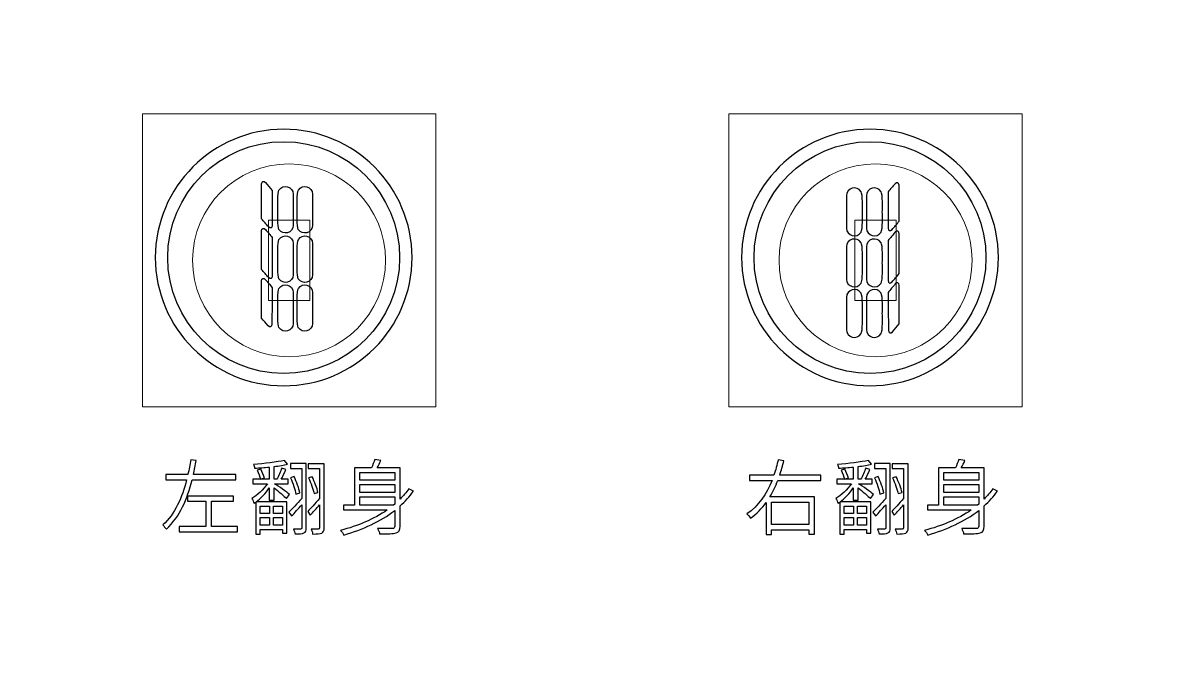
# Model space of a CAD drawing. Header units: millimetres. Extents: x 1003 to 1574, y -7 to 383.
# Drawn here: x 1129.55 to 1176.3, y 91.9 to 118.38 of the extents above; entities that cross this region are included whole.
import ezdxf

# ---------------------------------------------------------------- set-up
doc = ezdxf.new("R2010")
doc.units = ezdxf.units.MM
doc.layers.add('1', color=7, linetype='Continuous')
doc.layers.add('layer 1', color=7, linetype='Continuous')

# ---------------------------------------------------------------- blocks, each defined once
blk = doc.blocks.new('111')
at = {"layer": 'layer 1', "color": 1}
for points, knots in [([(581.58, 281.308), (574.092, 282.419), (568.226, 288.689), (567.735, 296.362), (567.735, 296.362), (567.735, 296.362), (567.735, 365.578), (567.735, 365.578), (567.735, 365.578), (568.277, 374.047), (575.367, 380.808), (583.958, 380.808), (583.958, 380.808), (583.958, 380.808), (760.978, 380.808), (760.978, 380.808), (760.978, 380.808), (769.919, 380.808), (777.235, 373.486), (777.235, 364.537), (777.235, 364.537), (777.235, 364.537), (777.235, 297.403), (777.235, 297.403), (777.235, 297.403), (777.235, 289.262), (771.181, 282.469), (763.356, 281.308), (763.356, 281.308), (763.356, 281.308), (581.58, 281.308), (581.58, 281.308)], [0, 0, 0, 0, 0.111111, 0.111111, 0.111111, 0.111111, 0.222222, 0.222222, 0.222222, 0.222222, 0.333333, 0.333333, 0.333333, 0.333333, 0.444444, 0.444444, 0.444444, 0.444444, 0.555556, 0.555556, 0.555556, 0.555556, 0.666667, 0.666667, 0.666667, 0.666667, 0.777778, 0.777778, 0.777778, 0.777778, 1, 1, 1, 1]), ([(700.605, 314.442), (697.708, 314.442), (695.352, 316.799), (695.352, 319.696), (695.352, 319.696), (695.352, 322.593), (697.708, 324.95), (700.605, 324.95), (700.605, 324.95), (703.503, 324.95), (705.86, 322.593), (705.86, 319.696), (705.86, 319.696), (705.86, 316.799), (703.503, 314.442), (700.605, 314.442)], [0, 0, 0, 0, 0.2, 0.2, 0.2, 0.2, 0.4, 0.4, 0.4, 0.4, 0.6, 0.6, 0.6, 0.6, 1, 1, 1, 1]), ([(724.602, 314.442), (721.705, 314.442), (719.348, 316.799), (719.348, 319.696), (719.348, 319.696), (719.348, 322.593), (721.705, 324.95), (724.602, 324.95), (724.602, 324.95), (727.499, 324.95), (729.856, 322.593), (729.856, 319.696), (729.856, 319.696), (729.856, 316.799), (727.499, 314.442), (724.602, 314.442)], [0, 0, 0, 0, 0.2, 0.2, 0.2, 0.2, 0.4, 0.4, 0.4, 0.4, 0.6, 0.6, 0.6, 0.6, 1, 1, 1, 1]), ([(700.605, 324.442), (697.989, 324.442), (695.86, 322.313), (695.86, 319.696), (695.86, 319.696), (695.86, 317.079), (697.989, 314.95), (700.605, 314.95), (700.605, 314.95), (703.223, 314.95), (705.352, 317.079), (705.352, 319.696), (705.352, 319.696), (705.352, 322.313), (703.223, 324.442), (700.605, 324.442)], [0, 0, 0, 0, 0.2, 0.2, 0.2, 0.2, 0.4, 0.4, 0.4, 0.4, 0.6, 0.6, 0.6, 0.6, 1, 1, 1, 1]), ([(724.602, 324.442), (721.985, 324.442), (719.856, 322.313), (719.856, 319.696), (719.856, 319.696), (719.856, 317.079), (721.985, 314.95), (724.602, 314.95), (724.602, 314.95), (727.219, 314.95), (729.348, 317.079), (729.348, 319.696), (729.348, 319.696), (729.348, 322.313), (727.219, 324.442), (724.602, 324.442)], [0, 0, 0, 0, 0.2, 0.2, 0.2, 0.2, 0.4, 0.4, 0.4, 0.4, 0.6, 0.6, 0.6, 0.6, 1, 1, 1, 1]), ([(699.704, 322.715), (699.704, 322.238), (699.703, 321.761), (699.702, 321.283), (699.702, 321.283), (699.796, 321.173), (699.889, 321.063), (699.983, 320.953), (699.983, 320.953), (700.051, 320.873), (700.141, 320.906), (700.141, 321.012), (700.141, 321.012), (700.141, 321.012), (700.141, 322.447), (700.141, 322.447), (700.141, 322.447), (700.048, 322.556), (699.955, 322.665), (699.862, 322.774), (699.862, 322.774), (699.794, 322.854), (699.704, 322.821), (699.704, 322.715)], [0, 0, 0, 0, 0.142857, 0.142857, 0.142857, 0.142857, 0.285714, 0.285714, 0.285714, 0.285714, 0.428571, 0.428571, 0.428571, 0.428571, 0.571429, 0.571429, 0.571429, 0.571429, 0.714286, 0.714286, 0.714286, 0.714286, 1, 1, 1, 1]), ([(700.414, 322.456), (700.35, 322.353), (700.366, 321.753), (700.366, 321.654), (700.366, 321.654), (700.366, 321.554), (700.35, 320.954), (700.414, 320.851), (700.414, 320.851), (700.581, 320.583), (700.994, 320.701), (700.995, 321.016), (700.995, 321.016), (700.994, 321.322), (700.994, 321.747), (700.995, 322.29), (700.995, 322.29), (700.995, 322.605), (700.582, 322.724), (700.414, 322.456)], [0, 0, 0, 0, 0.166667, 0.166667, 0.166667, 0.166667, 0.333333, 0.333333, 0.333333, 0.333333, 0.5, 0.5, 0.5, 0.5, 0.666667, 0.666667, 0.666667, 0.666667, 1, 1, 1, 1]), ([(701.206, 322.456), (701.142, 322.353), (701.158, 321.753), (701.158, 321.654), (701.158, 321.654), (701.158, 321.554), (701.141, 320.954), (701.205, 320.851), (701.205, 320.851), (701.372, 320.583), (701.786, 320.701), (701.786, 321.016), (701.786, 321.016), (701.785, 321.322), (701.785, 321.747), (701.786, 322.29), (701.786, 322.29), (701.786, 322.605), (701.373, 322.724), (701.206, 322.456)], [0, 0, 0, 0, 0.166667, 0.166667, 0.166667, 0.166667, 0.333333, 0.333333, 0.333333, 0.333333, 0.5, 0.5, 0.5, 0.5, 0.666667, 0.666667, 0.666667, 0.666667, 1, 1, 1, 1]), ([(724.239, 320.735), (724.067, 320.458), (723.639, 320.58), (723.639, 320.906), (723.639, 320.906), (723.64, 321.222), (723.64, 321.66), (723.639, 322.221), (723.639, 322.221), (723.639, 322.548), (724.066, 322.67), (724.239, 322.393), (724.239, 322.393), (724.305, 322.287), (724.288, 321.667), (724.288, 321.564), (724.288, 321.564), (724.288, 321.462), (724.305, 320.842), (724.239, 320.735)], [0, 0, 0, 0, 0.166667, 0.166667, 0.166667, 0.166667, 0.333333, 0.333333, 0.333333, 0.333333, 0.5, 0.5, 0.5, 0.5, 0.666667, 0.666667, 0.666667, 0.666667, 1, 1, 1, 1]), ([(725.057, 320.735), (724.885, 320.458), (724.457, 320.58), (724.457, 320.906), (724.457, 320.906), (724.457, 321.222), (724.457, 321.66), (724.457, 322.221), (724.457, 322.221), (724.456, 322.548), (724.884, 322.67), (725.057, 322.393), (725.057, 322.393), (725.123, 322.287), (725.106, 321.667), (725.106, 321.564), (725.106, 321.564), (725.106, 321.462), (725.123, 320.842), (725.057, 320.735)], [0, 0, 0, 0, 0.166667, 0.166667, 0.166667, 0.166667, 0.333333, 0.333333, 0.333333, 0.333333, 0.5, 0.5, 0.5, 0.5, 0.666667, 0.666667, 0.666667, 0.666667, 1, 1, 1, 1]), ([(725.339, 322.384), (725.435, 322.496), (725.531, 322.609), (725.627, 322.722), (725.627, 322.722), (725.697, 322.804), (725.79, 322.77), (725.79, 322.661), (725.79, 322.661), (725.791, 322.168), (725.792, 321.675), (725.793, 321.181), (725.793, 321.181), (725.696, 321.068), (725.599, 320.954), (725.502, 320.841), (725.502, 320.841), (725.431, 320.758), (725.339, 320.791), (725.339, 320.9), (725.339, 320.9), (725.339, 320.9), (725.339, 322.384), (725.339, 322.384)], [0, 0, 0, 0, 0.142857, 0.142857, 0.142857, 0.142857, 0.285714, 0.285714, 0.285714, 0.285714, 0.428571, 0.428571, 0.428571, 0.428571, 0.571429, 0.571429, 0.571429, 0.571429, 0.714286, 0.714286, 0.714286, 0.714286, 1, 1, 1, 1]), ([(699.702, 320.792), (699.702, 320.792), (699.702, 319.207), (699.702, 319.207), (699.702, 319.207), (699.796, 319.097), (699.89, 318.987), (699.983, 318.877), (699.983, 318.877), (700.051, 318.796), (700.141, 318.829), (700.141, 318.935), (700.141, 318.935), (700.141, 318.935), (700.141, 320.52), (700.141, 320.52), (700.141, 320.52), (700.047, 320.63), (699.953, 320.74), (699.86, 320.85), (699.86, 320.85), (699.791, 320.93), (699.702, 320.897), (699.702, 320.792)], [0, 0, 0, 0, 0.142857, 0.142857, 0.142857, 0.142857, 0.285714, 0.285714, 0.285714, 0.285714, 0.428571, 0.428571, 0.428571, 0.428571, 0.571429, 0.571429, 0.571429, 0.571429, 0.714286, 0.714286, 0.714286, 0.714286, 1, 1, 1, 1]), ([(725.339, 320.393), (725.435, 320.506), (725.532, 320.62), (725.629, 320.734), (725.629, 320.734), (725.7, 320.817), (725.793, 320.783), (725.793, 320.674), (725.793, 320.674), (725.793, 320.674), (725.793, 319.036), (725.793, 319.036), (725.793, 319.036), (725.696, 318.922), (725.599, 318.808), (725.502, 318.695), (725.502, 318.695), (725.431, 318.612), (725.339, 318.646), (725.339, 318.755), (725.339, 318.755), (725.339, 318.755), (725.339, 320.393), (725.339, 320.393)], [0, 0, 0, 0, 0.142857, 0.142857, 0.142857, 0.142857, 0.285714, 0.285714, 0.285714, 0.285714, 0.428571, 0.428571, 0.428571, 0.428571, 0.571429, 0.571429, 0.571429, 0.571429, 0.714286, 0.714286, 0.714286, 0.714286, 1, 1, 1, 1]), ([(700.414, 320.432), (700.35, 320.329), (700.366, 319.729), (700.366, 319.63), (700.366, 319.63), (700.366, 319.531), (700.35, 318.931), (700.414, 318.828), (700.414, 318.828), (700.581, 318.559), (700.994, 318.677), (700.995, 318.993), (700.995, 318.993), (700.994, 319.299), (700.994, 319.723), (700.995, 320.266), (700.995, 320.266), (700.995, 320.582), (700.582, 320.7), (700.414, 320.432)], [0, 0, 0, 0, 0.166667, 0.166667, 0.166667, 0.166667, 0.333333, 0.333333, 0.333333, 0.333333, 0.5, 0.5, 0.5, 0.5, 0.666667, 0.666667, 0.666667, 0.666667, 1, 1, 1, 1]), ([(701.206, 320.432), (701.142, 320.329), (701.158, 319.729), (701.158, 319.63), (701.158, 319.63), (701.158, 319.531), (701.141, 318.931), (701.205, 318.828), (701.205, 318.828), (701.372, 318.559), (701.786, 318.677), (701.786, 318.993), (701.786, 318.993), (701.785, 319.299), (701.785, 319.723), (701.786, 320.266), (701.786, 320.266), (701.786, 320.582), (701.373, 320.7), (701.206, 320.432)], [0, 0, 0, 0, 0.166667, 0.166667, 0.166667, 0.166667, 0.333333, 0.333333, 0.333333, 0.333333, 0.5, 0.5, 0.5, 0.5, 0.666667, 0.666667, 0.666667, 0.666667, 1, 1, 1, 1]), ([(724.239, 318.644), (724.067, 318.367), (723.639, 318.489), (723.639, 318.815), (723.639, 318.815), (723.64, 319.131), (723.64, 319.569), (723.639, 320.13), (723.639, 320.13), (723.639, 320.457), (724.066, 320.579), (724.239, 320.302), (724.239, 320.302), (724.305, 320.196), (724.288, 319.576), (724.288, 319.473), (724.288, 319.473), (724.288, 319.37), (724.305, 318.751), (724.239, 318.644)], [0, 0, 0, 0, 0.166667, 0.166667, 0.166667, 0.166667, 0.333333, 0.333333, 0.333333, 0.333333, 0.5, 0.5, 0.5, 0.5, 0.666667, 0.666667, 0.666667, 0.666667, 1, 1, 1, 1]), ([(725.057, 318.644), (724.885, 318.367), (724.457, 318.489), (724.457, 318.815), (724.457, 318.815), (724.457, 319.131), (724.457, 319.569), (724.457, 320.13), (724.457, 320.13), (724.456, 320.457), (724.884, 320.579), (725.057, 320.302), (725.057, 320.302), (725.123, 320.196), (725.106, 319.576), (725.106, 319.473), (725.106, 319.473), (725.106, 319.37), (725.123, 318.751), (725.057, 318.644)], [0, 0, 0, 0, 0.166667, 0.166667, 0.166667, 0.166667, 0.333333, 0.333333, 0.333333, 0.333333, 0.5, 0.5, 0.5, 0.5, 0.666667, 0.666667, 0.666667, 0.666667, 1, 1, 1, 1]), ([(699.695, 318.747), (699.697, 318.236), (699.699, 317.724), (699.702, 317.213), (699.702, 317.213), (699.79, 317.11), (699.878, 317.007), (699.965, 316.903), (699.965, 316.903), (700.034, 316.823), (700.123, 316.857), (700.123, 316.962), (700.123, 316.962), (700.129, 317.461), (700.135, 317.961), (700.141, 318.461), (700.141, 318.461), (700.045, 318.573), (699.949, 318.686), (699.852, 318.799), (699.852, 318.799), (699.786, 318.877), (699.702, 318.85), (699.695, 318.747)], [0, 0, 0, 0, 0.142857, 0.142857, 0.142857, 0.142857, 0.285714, 0.285714, 0.285714, 0.285714, 0.428571, 0.428571, 0.428571, 0.428571, 0.571429, 0.571429, 0.571429, 0.571429, 0.714286, 0.714286, 0.714286, 0.714286, 1, 1, 1, 1]), ([(700.414, 318.434), (700.35, 318.331), (700.366, 317.731), (700.366, 317.632), (700.366, 317.632), (700.366, 317.532), (700.35, 316.932), (700.414, 316.829), (700.414, 316.829), (700.581, 316.56), (700.994, 316.678), (700.995, 316.994), (700.995, 316.994), (700.994, 317.3), (700.994, 317.724), (700.995, 318.267), (700.995, 318.267), (700.995, 318.583), (700.582, 318.702), (700.414, 318.434)], [0, 0, 0, 0, 0.166667, 0.166667, 0.166667, 0.166667, 0.333333, 0.333333, 0.333333, 0.333333, 0.5, 0.5, 0.5, 0.5, 0.666667, 0.666667, 0.666667, 0.666667, 1, 1, 1, 1]), ([(701.206, 318.434), (701.142, 318.331), (701.158, 317.731), (701.158, 317.632), (701.158, 317.632), (701.158, 317.532), (701.141, 316.932), (701.205, 316.829), (701.205, 316.829), (701.372, 316.56), (701.786, 316.678), (701.786, 316.994), (701.786, 316.994), (701.785, 317.3), (701.785, 317.724), (701.786, 318.267), (701.786, 318.267), (701.786, 318.583), (701.373, 318.702), (701.206, 318.434)], [0, 0, 0, 0, 0.166667, 0.166667, 0.166667, 0.166667, 0.333333, 0.333333, 0.333333, 0.333333, 0.5, 0.5, 0.5, 0.5, 0.666667, 0.666667, 0.666667, 0.666667, 1, 1, 1, 1]), ([(724.239, 316.579), (724.067, 316.302), (723.639, 316.424), (723.639, 316.75), (723.639, 316.75), (723.64, 317.065), (723.64, 317.504), (723.639, 318.065), (723.639, 318.065), (723.639, 318.391), (724.066, 318.514), (724.239, 318.237), (724.239, 318.237), (724.305, 318.131), (724.288, 317.511), (724.288, 317.408), (724.288, 317.408), (724.288, 317.306), (724.305, 316.685), (724.239, 316.579)], [0, 0, 0, 0, 0.166667, 0.166667, 0.166667, 0.166667, 0.333333, 0.333333, 0.333333, 0.333333, 0.5, 0.5, 0.5, 0.5, 0.666667, 0.666667, 0.666667, 0.666667, 1, 1, 1, 1]), ([(725.057, 316.579), (724.885, 316.302), (724.457, 316.424), (724.457, 316.75), (724.457, 316.75), (724.457, 317.065), (724.457, 317.504), (724.457, 318.065), (724.457, 318.065), (724.456, 318.391), (724.884, 318.514), (725.057, 318.237), (725.057, 318.237), (725.123, 318.131), (725.106, 317.511), (725.106, 317.408), (725.106, 317.408), (725.106, 317.306), (725.123, 316.685), (725.057, 316.579)], [0, 0, 0, 0, 0.166667, 0.166667, 0.166667, 0.166667, 0.333333, 0.333333, 0.333333, 0.333333, 0.5, 0.5, 0.5, 0.5, 0.666667, 0.666667, 0.666667, 0.666667, 1, 1, 1, 1]), ([(725.793, 316.976), (725.702, 316.869), (725.611, 316.763), (725.52, 316.656), (725.52, 316.656), (725.449, 316.573), (725.357, 316.607), (725.357, 316.716), (725.357, 316.716), (725.351, 317.233), (725.344, 317.749), (725.339, 318.265), (725.339, 318.265), (725.438, 318.382), (725.537, 318.498), (725.637, 318.614), (725.637, 318.614), (725.706, 318.695), (725.792, 318.667), (725.8, 318.562), (725.8, 318.562), (725.797, 318.033), (725.795, 317.505), (725.793, 316.976)], [0, 0, 0, 0, 0.142857, 0.142857, 0.142857, 0.142857, 0.285714, 0.285714, 0.285714, 0.285714, 0.428571, 0.428571, 0.428571, 0.428571, 0.571429, 0.571429, 0.571429, 0.571429, 0.714286, 0.714286, 0.714286, 0.714286, 1, 1, 1, 1]), ([(696.858, 310.587), (696.664, 309.819), (696.355, 309.075), (695.805, 308.568), (695.805, 308.568), (695.771, 308.615), (695.701, 308.699), (695.658, 308.742), (695.658, 308.742), (696.161, 309.195), (696.452, 309.88), (696.633, 310.587), (696.633, 310.587), (696.633, 310.587), (695.785, 310.587), (695.785, 310.587), (695.785, 310.587), (695.785, 310.587), (695.785, 310.805), (695.785, 310.805), (695.785, 310.805), (695.785, 310.805), (696.687, 310.805), (696.687, 310.805), (696.687, 310.805), (696.731, 311.01), (696.767, 311.214), (696.801, 311.412), (696.801, 311.412), (696.801, 311.412), (697.026, 311.382), (697.026, 311.382), (697.026, 311.382), (696.996, 311.194), (696.959, 310.999), (696.912, 310.805), (696.912, 310.805), (696.912, 310.805), (698.649, 310.805), (698.649, 310.805), (698.649, 310.805), (698.649, 310.805), (698.649, 310.587), (698.649, 310.587), (698.649, 310.587), (698.649, 310.587), (696.858, 310.587), (696.858, 310.587)], [0, 0, 0, 0, 0.076923, 0.076923, 0.076923, 0.076923, 0.153846, 0.153846, 0.153846, 0.153846, 0.230769, 0.230769, 0.230769, 0.230769, 0.307692, 0.307692, 0.307692, 0.307692, 0.384615, 0.384615, 0.384615, 0.384615, 0.461538, 0.461538, 0.461538, 0.461538, 0.538462, 0.538462, 0.538462, 0.538462, 0.615385, 0.615385, 0.615385, 0.615385, 0.692308, 0.692308, 0.692308, 0.692308, 0.769231, 0.769231, 0.769231, 0.769231, 0.846154, 0.846154, 0.846154, 0.846154, 1, 1, 1, 1]), ([(700.018, 310.259), (699.867, 310.044), (699.666, 309.826), (699.475, 309.685), (699.475, 309.685), (699.475, 309.685), (700.739, 309.685), (700.739, 309.685), (700.739, 309.685), (700.739, 309.685), (700.739, 308.401), (700.739, 308.401), (700.739, 308.401), (700.739, 308.401), (700.555, 308.401), (700.555, 308.401), (700.555, 308.401), (700.555, 308.401), (700.555, 308.562), (700.555, 308.562), (700.555, 308.562), (700.555, 308.562), (699.639, 308.562), (699.639, 308.562), (699.639, 308.562), (699.639, 308.562), (699.639, 308.36), (699.639, 308.36), (699.639, 308.36), (699.639, 308.36), (699.461, 308.36), (699.461, 308.36), (699.461, 308.36), (699.461, 308.36), (699.461, 309.675), (699.461, 309.675), (699.461, 309.675), (699.438, 309.658), (699.418, 309.642), (699.394, 309.628), (699.394, 309.628), (699.378, 309.685), (699.334, 309.772), (699.3, 309.823), (699.3, 309.823), (699.518, 309.953), (699.783, 310.198), (699.944, 310.433), (699.944, 310.433), (699.944, 310.433), (699.344, 310.433), (699.344, 310.433), (699.344, 310.433), (699.344, 310.433), (699.344, 310.611), (699.344, 310.611), (699.344, 310.611), (699.344, 310.611), (700.018, 310.611), (700.018, 310.611), (700.018, 310.611), (700.018, 310.611), (700.018, 311.114), (700.018, 311.114), (700.018, 311.114), (699.814, 311.09), (699.605, 311.077), (699.418, 311.067), (699.418, 311.067), (699.408, 311.114), (699.384, 311.181), (699.364, 311.224), (699.364, 311.224), (699.804, 311.254), (700.343, 311.312), (700.645, 311.388), (700.645, 311.388), (700.645, 311.388), (700.766, 311.231), (700.766, 311.231), (700.766, 311.231), (700.615, 311.194), (700.421, 311.161), (700.213, 311.137), (700.213, 311.137), (700.213, 311.137), (700.213, 310.611), (700.213, 310.611), (700.213, 310.611), (700.213, 310.611), (700.33, 310.611), (700.33, 310.611), (700.33, 310.611), (700.4, 310.741), (700.481, 310.943), (700.524, 311.073), (700.524, 311.073), (700.524, 311.073), (700.699, 311.013), (700.699, 311.013), (700.699, 311.013), (700.638, 310.879), (700.572, 310.728), (700.508, 310.611), (700.508, 310.611), (700.508, 310.611), (700.786, 310.611), (700.786, 310.611), (700.786, 310.611), (700.786, 310.611), (700.786, 310.433), (700.786, 310.433), (700.786, 310.433), (700.786, 310.433), (700.233, 310.433), (700.233, 310.433), (700.233, 310.433), (700.39, 310.332), (700.752, 310.071), (700.839, 309.994), (700.839, 309.994), (700.839, 309.994), (700.725, 309.819), (700.725, 309.819), (700.725, 309.819), (700.635, 309.916), (700.384, 310.128), (700.213, 310.265), (700.213, 310.265), (700.213, 310.265), (700.213, 309.752), (700.213, 309.752), (700.213, 309.752), (700.213, 309.752), (700.018, 309.752), (700.018, 309.752), (700.018, 309.752), (700.018, 309.752), (700.018, 310.259), (700.018, 310.259)], [0, 0, 0, 0, 0.027778, 0.027778, 0.027778, 0.027778, 0.055556, 0.055556, 0.055556, 0.055556, 0.083333, 0.083333, 0.083333, 0.083333, 0.111111, 0.111111, 0.111111, 0.111111, 0.138889, 0.138889, 0.138889, 0.138889, 0.166667, 0.166667, 0.166667, 0.166667, 0.194444, 0.194444, 0.194444, 0.194444, 0.222222, 0.222222, 0.222222, 0.222222, 0.25, 0.25, 0.25, 0.25, 0.277778, 0.277778, 0.277778, 0.277778, 0.305556, 0.305556, 0.305556, 0.305556, 0.333333, 0.333333, 0.333333, 0.333333, 0.361111, 0.361111, 0.361111, 0.361111, 0.388889, 0.388889, 0.388889, 0.388889, 0.416667, 0.416667, 0.416667, 0.416667, 0.444444, 0.444444, 0.444444, 0.444444, 0.472222, 0.472222, 0.472222, 0.472222, 0.5, 0.5, 0.5, 0.5, 0.527778, 0.527778, 0.527778, 0.527778, 0.555556, 0.555556, 0.555556, 0.555556, 0.583333, 0.583333, 0.583333, 0.583333, 0.611111, 0.611111, 0.611111, 0.611111, 0.638889, 0.638889, 0.638889, 0.638889, 0.666667, 0.666667, 0.666667, 0.666667, 0.694444, 0.694444, 0.694444, 0.694444, 0.722222, 0.722222, 0.722222, 0.722222, 0.75, 0.75, 0.75, 0.75, 0.777778, 0.777778, 0.777778, 0.777778, 0.805556, 0.805556, 0.805556, 0.805556, 0.833333, 0.833333, 0.833333, 0.833333, 0.861111, 0.861111, 0.861111, 0.861111, 0.888889, 0.888889, 0.888889, 0.888889, 0.916667, 0.916667, 0.916667, 0.916667, 0.944444, 0.944444, 0.944444, 0.944444, 1, 1, 1, 1]), ([(705.915, 310.128), (705.757, 309.903), (705.573, 309.702), (705.368, 309.521), (705.368, 309.521), (705.368, 309.521), (705.368, 308.689), (705.368, 308.689), (705.368, 308.689), (705.368, 308.528), (705.328, 308.454), (705.21, 308.417), (705.21, 308.417), (705.09, 308.381), (704.879, 308.377), (704.533, 308.377), (704.533, 308.377), (704.523, 308.437), (704.486, 308.535), (704.452, 308.602), (704.452, 308.602), (704.731, 308.592), (704.982, 308.592), (705.056, 308.595), (705.056, 308.595), (705.127, 308.602), (705.15, 308.622), (705.15, 308.692), (705.15, 308.692), (705.15, 308.692), (705.15, 309.336), (705.15, 309.336), (705.15, 309.336), (704.566, 308.881), (703.842, 308.555), (703.071, 308.33), (703.071, 308.33), (703.044, 308.381), (702.977, 308.474), (702.933, 308.518), (702.933, 308.518), (703.641, 308.699), (704.299, 308.978), (704.842, 309.356), (704.842, 309.356), (704.842, 309.356), (703.058, 309.356), (703.058, 309.356), (703.058, 309.356), (703.058, 309.356), (703.058, 309.554), (703.058, 309.554), (703.058, 309.554), (703.058, 309.554), (703.504, 309.554), (703.504, 309.554), (703.504, 309.554), (703.504, 309.554), (703.504, 311.083), (703.504, 311.083), (703.504, 311.083), (703.504, 311.083), (704.195, 311.083), (704.195, 311.083), (704.195, 311.083), (704.248, 311.194), (704.301, 311.325), (704.332, 311.422), (704.332, 311.422), (704.332, 311.422), (704.587, 311.378), (704.587, 311.378), (704.587, 311.378), (704.536, 311.281), (704.479, 311.174), (704.426, 311.083), (704.426, 311.083), (704.426, 311.083), (705.368, 311.083), (705.368, 311.083), (705.368, 311.083), (705.368, 311.083), (705.368, 309.802), (705.368, 309.802), (705.368, 309.802), (705.499, 309.933), (705.616, 310.074), (705.724, 310.225), (705.724, 310.225), (705.724, 310.225), (705.915, 310.128), (705.915, 310.128)], [0, 0, 0, 0, 0.041667, 0.041667, 0.041667, 0.041667, 0.083333, 0.083333, 0.083333, 0.083333, 0.125, 0.125, 0.125, 0.125, 0.166667, 0.166667, 0.166667, 0.166667, 0.208333, 0.208333, 0.208333, 0.208333, 0.25, 0.25, 0.25, 0.25, 0.291667, 0.291667, 0.291667, 0.291667, 0.333333, 0.333333, 0.333333, 0.333333, 0.375, 0.375, 0.375, 0.375, 0.416667, 0.416667, 0.416667, 0.416667, 0.458333, 0.458333, 0.458333, 0.458333, 0.5, 0.5, 0.5, 0.5, 0.541667, 0.541667, 0.541667, 0.541667, 0.583333, 0.583333, 0.583333, 0.583333, 0.625, 0.625, 0.625, 0.625, 0.666667, 0.666667, 0.666667, 0.666667, 0.708333, 0.708333, 0.708333, 0.708333, 0.75, 0.75, 0.75, 0.75, 0.791667, 0.791667, 0.791667, 0.791667, 0.833333, 0.833333, 0.833333, 0.833333, 0.875, 0.875, 0.875, 0.875, 0.916667, 0.916667, 0.916667, 0.916667, 1, 1, 1, 1]), ([(720.829, 310.564), (720.739, 310.329), (720.635, 310.108), (720.507, 309.897), (720.507, 309.897), (720.507, 309.897), (722.335, 309.897), (722.335, 309.897), (722.335, 309.897), (722.335, 309.897), (722.335, 308.37), (722.335, 308.37), (722.335, 308.37), (722.335, 308.37), (722.104, 308.37), (722.104, 308.37), (722.104, 308.37), (722.104, 308.37), (722.104, 308.545), (722.104, 308.545), (722.104, 308.545), (722.104, 308.545), (720.574, 308.545), (720.574, 308.545), (720.574, 308.545), (720.574, 308.545), (720.574, 308.354), (720.574, 308.354), (720.574, 308.354), (720.574, 308.354), (720.353, 308.354), (720.353, 308.354), (720.353, 308.354), (720.353, 308.354), (720.353, 309.662), (720.353, 309.662), (720.353, 309.662), (720.175, 309.417), (719.964, 309.199), (719.712, 309.017), (719.712, 309.017), (719.679, 309.071), (719.612, 309.149), (719.565, 309.195), (719.565, 309.195), (720.048, 309.528), (720.373, 310.02), (720.591, 310.564), (720.591, 310.564), (720.591, 310.564), (719.672, 310.564), (719.672, 310.564), (719.672, 310.564), (719.672, 310.564), (719.672, 310.782), (719.672, 310.782), (719.672, 310.782), (719.672, 310.782), (720.668, 310.782), (720.668, 310.782), (720.668, 310.782), (720.742, 310.993), (720.799, 311.201), (720.842, 311.416), (720.842, 311.416), (720.842, 311.416), (721.074, 311.368), (721.074, 311.368), (721.074, 311.368), (721.027, 311.174), (720.973, 310.976), (720.906, 310.782), (720.906, 310.782), (720.906, 310.782), (722.583, 310.782), (722.583, 310.782), (722.583, 310.782), (722.583, 310.782), (722.583, 310.564), (722.583, 310.564), (722.583, 310.564), (722.583, 310.564), (720.829, 310.564), (720.829, 310.564)], [0, 0, 0, 0, 0.045455, 0.045455, 0.045455, 0.045455, 0.090909, 0.090909, 0.090909, 0.090909, 0.136364, 0.136364, 0.136364, 0.136364, 0.181818, 0.181818, 0.181818, 0.181818, 0.227273, 0.227273, 0.227273, 0.227273, 0.272727, 0.272727, 0.272727, 0.272727, 0.318182, 0.318182, 0.318182, 0.318182, 0.363636, 0.363636, 0.363636, 0.363636, 0.409091, 0.409091, 0.409091, 0.409091, 0.454545, 0.454545, 0.454545, 0.454545, 0.5, 0.5, 0.5, 0.5, 0.545455, 0.545455, 0.545455, 0.545455, 0.590909, 0.590909, 0.590909, 0.590909, 0.636364, 0.636364, 0.636364, 0.636364, 0.681818, 0.681818, 0.681818, 0.681818, 0.727273, 0.727273, 0.727273, 0.727273, 0.772727, 0.772727, 0.772727, 0.772727, 0.818182, 0.818182, 0.818182, 0.818182, 0.863636, 0.863636, 0.863636, 0.863636, 0.909091, 0.909091, 0.909091, 0.909091, 1, 1, 1, 1]), ([(723.919, 310.259), (723.768, 310.044), (723.566, 309.826), (723.376, 309.685), (723.376, 309.685), (723.376, 309.685), (724.64, 309.685), (724.64, 309.685), (724.64, 309.685), (724.64, 309.685), (724.64, 308.401), (724.64, 308.401), (724.64, 308.401), (724.64, 308.401), (724.455, 308.401), (724.455, 308.401), (724.455, 308.401), (724.455, 308.401), (724.455, 308.562), (724.455, 308.562), (724.455, 308.562), (724.455, 308.562), (723.54, 308.562), (723.54, 308.562), (723.54, 308.562), (723.54, 308.562), (723.54, 308.36), (723.54, 308.36), (723.54, 308.36), (723.54, 308.36), (723.362, 308.36), (723.362, 308.36), (723.362, 308.36), (723.362, 308.36), (723.362, 309.675), (723.362, 309.675), (723.362, 309.675), (723.339, 309.658), (723.318, 309.642), (723.295, 309.628), (723.295, 309.628), (723.278, 309.685), (723.235, 309.772), (723.201, 309.823), (723.201, 309.823), (723.419, 309.953), (723.684, 310.198), (723.845, 310.433), (723.845, 310.433), (723.845, 310.433), (723.245, 310.433), (723.245, 310.433), (723.245, 310.433), (723.245, 310.433), (723.245, 310.611), (723.245, 310.611), (723.245, 310.611), (723.245, 310.611), (723.919, 310.611), (723.919, 310.611), (723.919, 310.611), (723.919, 310.611), (723.919, 311.114), (723.919, 311.114), (723.919, 311.114), (723.714, 311.09), (723.506, 311.077), (723.318, 311.067), (723.318, 311.067), (723.309, 311.114), (723.285, 311.181), (723.265, 311.224), (723.265, 311.224), (723.704, 311.254), (724.244, 311.312), (724.546, 311.388), (724.546, 311.388), (724.546, 311.388), (724.666, 311.231), (724.666, 311.231), (724.666, 311.231), (724.516, 311.194), (724.321, 311.161), (724.113, 311.137), (724.113, 311.137), (724.113, 311.137), (724.113, 310.611), (724.113, 310.611), (724.113, 310.611), (724.113, 310.611), (724.231, 310.611), (724.231, 310.611), (724.231, 310.611), (724.301, 310.741), (724.382, 310.943), (724.425, 311.073), (724.425, 311.073), (724.425, 311.073), (724.6, 311.013), (724.6, 311.013), (724.6, 311.013), (724.539, 310.879), (724.472, 310.728), (724.409, 310.611), (724.409, 310.611), (724.409, 310.611), (724.687, 310.611), (724.687, 310.611), (724.687, 310.611), (724.687, 310.611), (724.687, 310.433), (724.687, 310.433), (724.687, 310.433), (724.687, 310.433), (724.134, 310.433), (724.134, 310.433), (724.134, 310.433), (724.291, 310.332), (724.653, 310.071), (724.74, 309.994), (724.74, 309.994), (724.74, 309.994), (724.626, 309.819), (724.626, 309.819), (724.626, 309.819), (724.536, 309.916), (724.284, 310.128), (724.113, 310.265), (724.113, 310.265), (724.113, 310.265), (724.113, 309.752), (724.113, 309.752), (724.113, 309.752), (724.113, 309.752), (723.919, 309.752), (723.919, 309.752), (723.919, 309.752), (723.919, 309.752), (723.919, 310.259), (723.919, 310.259)], [0, 0, 0, 0, 0.027778, 0.027778, 0.027778, 0.027778, 0.055556, 0.055556, 0.055556, 0.055556, 0.083333, 0.083333, 0.083333, 0.083333, 0.111111, 0.111111, 0.111111, 0.111111, 0.138889, 0.138889, 0.138889, 0.138889, 0.166667, 0.166667, 0.166667, 0.166667, 0.194444, 0.194444, 0.194444, 0.194444, 0.222222, 0.222222, 0.222222, 0.222222, 0.25, 0.25, 0.25, 0.25, 0.277778, 0.277778, 0.277778, 0.277778, 0.305556, 0.305556, 0.305556, 0.305556, 0.333333, 0.333333, 0.333333, 0.333333, 0.361111, 0.361111, 0.361111, 0.361111, 0.388889, 0.388889, 0.388889, 0.388889, 0.416667, 0.416667, 0.416667, 0.416667, 0.444444, 0.444444, 0.444444, 0.444444, 0.472222, 0.472222, 0.472222, 0.472222, 0.5, 0.5, 0.5, 0.5, 0.527778, 0.527778, 0.527778, 0.527778, 0.555556, 0.555556, 0.555556, 0.555556, 0.583333, 0.583333, 0.583333, 0.583333, 0.611111, 0.611111, 0.611111, 0.611111, 0.638889, 0.638889, 0.638889, 0.638889, 0.666667, 0.666667, 0.666667, 0.666667, 0.694444, 0.694444, 0.694444, 0.694444, 0.722222, 0.722222, 0.722222, 0.722222, 0.75, 0.75, 0.75, 0.75, 0.777778, 0.777778, 0.777778, 0.777778, 0.805556, 0.805556, 0.805556, 0.805556, 0.833333, 0.833333, 0.833333, 0.833333, 0.861111, 0.861111, 0.861111, 0.861111, 0.888889, 0.888889, 0.888889, 0.888889, 0.916667, 0.916667, 0.916667, 0.916667, 0.944444, 0.944444, 0.944444, 0.944444, 1, 1, 1, 1]), ([(729.816, 310.128), (729.658, 309.903), (729.474, 309.702), (729.269, 309.521), (729.269, 309.521), (729.269, 309.521), (729.269, 308.689), (729.269, 308.689), (729.269, 308.689), (729.269, 308.528), (729.228, 308.454), (729.111, 308.417), (729.111, 308.417), (728.991, 308.381), (728.779, 308.377), (728.434, 308.377), (728.434, 308.377), (728.424, 308.437), (728.387, 308.535), (728.353, 308.602), (728.353, 308.602), (728.631, 308.592), (728.883, 308.592), (728.957, 308.595), (728.957, 308.595), (729.027, 308.602), (729.051, 308.622), (729.051, 308.692), (729.051, 308.692), (729.051, 308.692), (729.051, 309.336), (729.051, 309.336), (729.051, 309.336), (728.467, 308.881), (727.743, 308.555), (726.972, 308.33), (726.972, 308.33), (726.945, 308.381), (726.877, 308.474), (726.834, 308.518), (726.834, 308.518), (727.542, 308.699), (728.199, 308.978), (728.743, 309.356), (728.743, 309.356), (728.743, 309.356), (726.958, 309.356), (726.958, 309.356), (726.958, 309.356), (726.958, 309.356), (726.958, 309.554), (726.958, 309.554), (726.958, 309.554), (726.958, 309.554), (727.405, 309.554), (727.405, 309.554), (727.405, 309.554), (727.405, 309.554), (727.405, 311.083), (727.405, 311.083), (727.405, 311.083), (727.405, 311.083), (728.095, 311.083), (728.095, 311.083), (728.095, 311.083), (728.149, 311.194), (728.202, 311.325), (728.232, 311.422), (728.232, 311.422), (728.232, 311.422), (728.488, 311.378), (728.488, 311.378), (728.488, 311.378), (728.437, 311.281), (728.38, 311.174), (728.327, 311.083), (728.327, 311.083), (728.327, 311.083), (729.269, 311.083), (729.269, 311.083), (729.269, 311.083), (729.269, 311.083), (729.269, 309.802), (729.269, 309.802), (729.269, 309.802), (729.4, 309.933), (729.517, 310.074), (729.625, 310.225), (729.625, 310.225), (729.625, 310.225), (729.816, 310.128), (729.816, 310.128)], [0, 0, 0, 0, 0.041667, 0.041667, 0.041667, 0.041667, 0.083333, 0.083333, 0.083333, 0.083333, 0.125, 0.125, 0.125, 0.125, 0.166667, 0.166667, 0.166667, 0.166667, 0.208333, 0.208333, 0.208333, 0.208333, 0.25, 0.25, 0.25, 0.25, 0.291667, 0.291667, 0.291667, 0.291667, 0.333333, 0.333333, 0.333333, 0.333333, 0.375, 0.375, 0.375, 0.375, 0.416667, 0.416667, 0.416667, 0.416667, 0.458333, 0.458333, 0.458333, 0.458333, 0.5, 0.5, 0.5, 0.5, 0.541667, 0.541667, 0.541667, 0.541667, 0.583333, 0.583333, 0.583333, 0.583333, 0.625, 0.625, 0.625, 0.625, 0.666667, 0.666667, 0.666667, 0.666667, 0.708333, 0.708333, 0.708333, 0.708333, 0.75, 0.75, 0.75, 0.75, 0.791667, 0.791667, 0.791667, 0.791667, 0.833333, 0.833333, 0.833333, 0.833333, 0.875, 0.875, 0.875, 0.875, 0.916667, 0.916667, 0.916667, 0.916667, 1, 1, 1, 1]), ([(699.676, 311.03), (699.73, 310.913), (699.79, 310.758), (699.817, 310.671), (699.817, 310.671), (699.817, 310.671), (699.656, 310.617), (699.656, 310.617), (699.656, 310.617), (699.629, 310.711), (699.569, 310.869), (699.522, 310.989), (699.522, 310.989), (699.522, 310.989), (699.676, 311.03), (699.676, 311.03)], [0, 0, 0, 0, 0.2, 0.2, 0.2, 0.2, 0.4, 0.4, 0.4, 0.4, 0.6, 0.6, 0.6, 0.6, 1, 1, 1, 1]), ([(701.527, 308.625), (701.527, 308.508), (701.507, 308.447), (701.437, 308.414), (701.437, 308.414), (701.363, 308.377), (701.245, 308.374), (701.071, 308.374), (701.071, 308.374), (701.064, 308.427), (701.034, 308.514), (701.004, 308.572), (701.004, 308.572), (701.135, 308.568), (701.259, 308.568), (701.293, 308.572), (701.293, 308.572), (701.333, 308.572), (701.343, 308.582), (701.343, 308.625), (701.343, 308.625), (701.343, 308.625), (701.343, 309.568), (701.343, 309.568), (701.343, 309.568), (701.202, 309.403), (701.058, 309.246), (700.93, 309.112), (700.93, 309.112), (700.93, 309.112), (700.823, 309.266), (700.823, 309.266), (700.823, 309.266), (700.951, 309.396), (701.148, 309.611), (701.343, 309.829), (701.343, 309.829), (701.343, 309.829), (701.343, 311.06), (701.343, 311.06), (701.343, 311.06), (701.343, 311.06), (700.88, 311.06), (700.88, 311.06), (700.88, 311.06), (700.88, 311.06), (700.88, 311.254), (700.88, 311.254), (700.88, 311.254), (700.88, 311.254), (701.527, 311.254), (701.527, 311.254), (701.527, 311.254), (701.527, 311.254), (701.527, 308.625), (701.527, 308.625)], [0, 0, 0, 0, 0.066667, 0.066667, 0.066667, 0.066667, 0.133333, 0.133333, 0.133333, 0.133333, 0.2, 0.2, 0.2, 0.2, 0.266667, 0.266667, 0.266667, 0.266667, 0.333333, 0.333333, 0.333333, 0.333333, 0.4, 0.4, 0.4, 0.4, 0.466667, 0.466667, 0.466667, 0.466667, 0.533333, 0.533333, 0.533333, 0.533333, 0.6, 0.6, 0.6, 0.6, 0.666667, 0.666667, 0.666667, 0.666667, 0.733333, 0.733333, 0.733333, 0.733333, 0.8, 0.8, 0.8, 0.8, 0.866667, 0.866667, 0.866667, 0.866667, 1, 1, 1, 1]), ([(702.262, 308.625), (702.262, 308.508), (702.238, 308.444), (702.164, 308.41), (702.164, 308.41), (702.09, 308.374), (701.973, 308.371), (701.792, 308.371), (701.792, 308.371), (701.786, 308.424), (701.755, 308.518), (701.728, 308.575), (701.728, 308.575), (701.859, 308.568), (701.983, 308.568), (702.02, 308.572), (702.02, 308.572), (702.057, 308.572), (702.074, 308.585), (702.074, 308.629), (702.074, 308.629), (702.074, 308.629), (702.074, 309.568), (702.074, 309.568), (702.074, 309.568), (701.946, 309.42), (701.812, 309.273), (701.695, 309.142), (701.695, 309.142), (701.695, 309.142), (701.588, 309.296), (701.588, 309.296), (701.588, 309.296), (701.708, 309.42), (701.889, 309.618), (702.074, 309.823), (702.074, 309.823), (702.074, 309.823), (702.074, 311.06), (702.074, 311.06), (702.074, 311.06), (702.074, 311.06), (701.611, 311.06), (701.611, 311.06), (701.611, 311.06), (701.611, 311.06), (701.611, 311.251), (701.611, 311.251), (701.611, 311.251), (701.611, 311.251), (702.262, 311.251), (702.262, 311.251), (702.262, 311.251), (702.262, 311.251), (702.262, 308.625), (702.262, 308.625)], [0, 0, 0, 0, 0.066667, 0.066667, 0.066667, 0.066667, 0.133333, 0.133333, 0.133333, 0.133333, 0.2, 0.2, 0.2, 0.2, 0.266667, 0.266667, 0.266667, 0.266667, 0.333333, 0.333333, 0.333333, 0.333333, 0.4, 0.4, 0.4, 0.4, 0.466667, 0.466667, 0.466667, 0.466667, 0.533333, 0.533333, 0.533333, 0.533333, 0.6, 0.6, 0.6, 0.6, 0.666667, 0.666667, 0.666667, 0.666667, 0.733333, 0.733333, 0.733333, 0.733333, 0.8, 0.8, 0.8, 0.8, 0.866667, 0.866667, 0.866667, 0.866667, 1, 1, 1, 1]), ([(703.725, 310.574), (703.725, 310.574), (705.15, 310.574), (705.15, 310.574), (705.15, 310.574), (705.15, 310.574), (705.15, 310.886), (705.15, 310.886), (705.15, 310.886), (705.15, 310.886), (703.725, 310.886), (703.725, 310.886), (703.725, 310.886), (703.725, 310.886), (703.725, 310.574), (703.725, 310.574)], [0, 0, 0, 0, 0.2, 0.2, 0.2, 0.2, 0.4, 0.4, 0.4, 0.4, 0.6, 0.6, 0.6, 0.6, 1, 1, 1, 1]), ([(723.577, 311.03), (723.63, 310.913), (723.691, 310.758), (723.717, 310.671), (723.717, 310.671), (723.717, 310.671), (723.557, 310.617), (723.557, 310.617), (723.557, 310.617), (723.53, 310.711), (723.469, 310.869), (723.422, 310.989), (723.422, 310.989), (723.422, 310.989), (723.577, 311.03), (723.577, 311.03)], [0, 0, 0, 0, 0.2, 0.2, 0.2, 0.2, 0.4, 0.4, 0.4, 0.4, 0.6, 0.6, 0.6, 0.6, 1, 1, 1, 1]), ([(725.428, 308.625), (725.428, 308.508), (725.408, 308.447), (725.337, 308.414), (725.337, 308.414), (725.264, 308.377), (725.146, 308.374), (724.972, 308.374), (724.972, 308.374), (724.965, 308.427), (724.935, 308.514), (724.905, 308.572), (724.905, 308.572), (725.035, 308.568), (725.16, 308.568), (725.193, 308.572), (725.193, 308.572), (725.233, 308.572), (725.244, 308.582), (725.244, 308.625), (725.244, 308.625), (725.244, 308.625), (725.244, 309.568), (725.244, 309.568), (725.244, 309.568), (725.103, 309.403), (724.958, 309.246), (724.831, 309.112), (724.831, 309.112), (724.831, 309.112), (724.724, 309.266), (724.724, 309.266), (724.724, 309.266), (724.851, 309.396), (725.049, 309.611), (725.244, 309.829), (725.244, 309.829), (725.244, 309.829), (725.244, 311.06), (725.244, 311.06), (725.244, 311.06), (725.244, 311.06), (724.781, 311.06), (724.781, 311.06), (724.781, 311.06), (724.781, 311.06), (724.781, 311.254), (724.781, 311.254), (724.781, 311.254), (724.781, 311.254), (725.428, 311.254), (725.428, 311.254), (725.428, 311.254), (725.428, 311.254), (725.428, 308.625), (725.428, 308.625)], [0, 0, 0, 0, 0.066667, 0.066667, 0.066667, 0.066667, 0.133333, 0.133333, 0.133333, 0.133333, 0.2, 0.2, 0.2, 0.2, 0.266667, 0.266667, 0.266667, 0.266667, 0.333333, 0.333333, 0.333333, 0.333333, 0.4, 0.4, 0.4, 0.4, 0.466667, 0.466667, 0.466667, 0.466667, 0.533333, 0.533333, 0.533333, 0.533333, 0.6, 0.6, 0.6, 0.6, 0.666667, 0.666667, 0.666667, 0.666667, 0.733333, 0.733333, 0.733333, 0.733333, 0.8, 0.8, 0.8, 0.8, 0.866667, 0.866667, 0.866667, 0.866667, 1, 1, 1, 1]), ([(726.163, 308.625), (726.163, 308.508), (726.139, 308.444), (726.065, 308.41), (726.065, 308.41), (725.991, 308.374), (725.874, 308.371), (725.693, 308.371), (725.693, 308.371), (725.686, 308.424), (725.656, 308.518), (725.629, 308.575), (725.629, 308.575), (725.76, 308.568), (725.884, 308.568), (725.921, 308.572), (725.921, 308.572), (725.958, 308.572), (725.974, 308.585), (725.974, 308.629), (725.974, 308.629), (725.974, 308.629), (725.974, 309.568), (725.974, 309.568), (725.974, 309.568), (725.847, 309.42), (725.713, 309.273), (725.596, 309.142), (725.596, 309.142), (725.596, 309.142), (725.488, 309.296), (725.488, 309.296), (725.488, 309.296), (725.609, 309.42), (725.79, 309.618), (725.974, 309.823), (725.974, 309.823), (725.974, 309.823), (725.974, 311.06), (725.974, 311.06), (725.974, 311.06), (725.974, 311.06), (725.512, 311.06), (725.512, 311.06), (725.512, 311.06), (725.512, 311.06), (725.512, 311.251), (725.512, 311.251), (725.512, 311.251), (725.512, 311.251), (726.163, 311.251), (726.163, 311.251), (726.163, 311.251), (726.163, 311.251), (726.163, 308.625), (726.163, 308.625)], [0, 0, 0, 0, 0.066667, 0.066667, 0.066667, 0.066667, 0.133333, 0.133333, 0.133333, 0.133333, 0.2, 0.2, 0.2, 0.2, 0.266667, 0.266667, 0.266667, 0.266667, 0.333333, 0.333333, 0.333333, 0.333333, 0.4, 0.4, 0.4, 0.4, 0.466667, 0.466667, 0.466667, 0.466667, 0.533333, 0.533333, 0.533333, 0.533333, 0.6, 0.6, 0.6, 0.6, 0.666667, 0.666667, 0.666667, 0.666667, 0.733333, 0.733333, 0.733333, 0.733333, 0.8, 0.8, 0.8, 0.8, 0.866667, 0.866667, 0.866667, 0.866667, 1, 1, 1, 1]), ([(727.626, 310.574), (727.626, 310.574), (729.051, 310.574), (729.051, 310.574), (729.051, 310.574), (729.051, 310.574), (729.051, 310.886), (729.051, 310.886), (729.051, 310.886), (729.051, 310.886), (727.626, 310.886), (727.626, 310.886), (727.626, 310.886), (727.626, 310.886), (727.626, 310.574), (727.626, 310.574)], [0, 0, 0, 0, 0.2, 0.2, 0.2, 0.2, 0.4, 0.4, 0.4, 0.4, 0.6, 0.6, 0.6, 0.6, 1, 1, 1, 1]), ([(701.034, 310.721), (701.132, 310.507), (701.236, 310.228), (701.269, 310.064), (701.269, 310.064), (701.269, 310.064), (701.108, 310), (701.108, 310), (701.108, 310), (701.074, 310.175), (700.977, 310.463), (700.887, 310.674), (700.887, 310.674), (700.887, 310.674), (701.034, 310.721), (701.034, 310.721)], [0, 0, 0, 0, 0.2, 0.2, 0.2, 0.2, 0.4, 0.4, 0.4, 0.4, 0.6, 0.6, 0.6, 0.6, 1, 1, 1, 1]), ([(701.772, 310.718), (701.869, 310.513), (701.976, 310.238), (702.01, 310.078), (702.01, 310.078), (702.01, 310.078), (701.856, 310.024), (701.856, 310.024), (701.856, 310.024), (701.816, 310.192), (701.719, 310.47), (701.624, 310.678), (701.624, 310.678), (701.624, 310.678), (701.772, 310.718), (701.772, 310.718)], [0, 0, 0, 0, 0.2, 0.2, 0.2, 0.2, 0.4, 0.4, 0.4, 0.4, 0.6, 0.6, 0.6, 0.6, 1, 1, 1, 1]), ([(724.935, 310.721), (725.032, 310.507), (725.136, 310.228), (725.169, 310.064), (725.169, 310.064), (725.169, 310.064), (725.009, 310), (725.009, 310), (725.009, 310), (724.975, 310.175), (724.878, 310.463), (724.787, 310.674), (724.787, 310.674), (724.787, 310.674), (724.935, 310.721), (724.935, 310.721)], [0, 0, 0, 0, 0.2, 0.2, 0.2, 0.2, 0.4, 0.4, 0.4, 0.4, 0.6, 0.6, 0.6, 0.6, 1, 1, 1, 1]), ([(725.673, 310.718), (725.77, 310.513), (725.877, 310.238), (725.911, 310.078), (725.911, 310.078), (725.911, 310.078), (725.756, 310.024), (725.756, 310.024), (725.756, 310.024), (725.716, 310.192), (725.619, 310.47), (725.525, 310.678), (725.525, 310.678), (725.525, 310.678), (725.673, 310.718), (725.673, 310.718)], [0, 0, 0, 0, 0.2, 0.2, 0.2, 0.2, 0.4, 0.4, 0.4, 0.4, 0.6, 0.6, 0.6, 0.6, 1, 1, 1, 1]), ([(705.15, 310.399), (705.15, 310.399), (703.725, 310.399), (703.725, 310.399), (703.725, 310.399), (703.725, 310.399), (703.725, 310.074), (703.725, 310.074), (703.725, 310.074), (703.725, 310.074), (705.15, 310.074), (705.15, 310.074), (705.15, 310.074), (705.15, 310.074), (705.15, 310.399), (705.15, 310.399)], [0, 0, 0, 0, 0.2, 0.2, 0.2, 0.2, 0.4, 0.4, 0.4, 0.4, 0.6, 0.6, 0.6, 0.6, 1, 1, 1, 1]), ([(729.051, 310.399), (729.051, 310.399), (727.626, 310.399), (727.626, 310.399), (727.626, 310.399), (727.626, 310.399), (727.626, 310.074), (727.626, 310.074), (727.626, 310.074), (727.626, 310.074), (729.051, 310.074), (729.051, 310.074), (729.051, 310.074), (729.051, 310.074), (729.051, 310.399), (729.051, 310.399)], [0, 0, 0, 0, 0.2, 0.2, 0.2, 0.2, 0.4, 0.4, 0.4, 0.4, 0.6, 0.6, 0.6, 0.6, 1, 1, 1, 1]), ([(698.713, 308.675), (698.713, 308.675), (698.713, 308.461), (698.713, 308.461), (698.713, 308.461), (698.713, 308.461), (696.322, 308.461), (696.322, 308.461), (696.322, 308.461), (696.322, 308.461), (696.322, 308.675), (696.322, 308.675), (696.322, 308.675), (696.322, 308.675), (697.425, 308.675), (697.425, 308.675), (697.425, 308.675), (697.425, 308.675), (697.425, 309.712), (697.425, 309.712), (697.425, 309.712), (697.425, 309.712), (696.664, 309.712), (696.664, 309.712), (696.664, 309.712), (696.664, 309.712), (696.664, 309.926), (696.664, 309.926), (696.664, 309.926), (696.664, 309.926), (698.555, 309.926), (698.555, 309.926), (698.555, 309.926), (698.555, 309.926), (698.555, 309.712), (698.555, 309.712), (698.555, 309.712), (698.555, 309.712), (697.653, 309.712), (697.653, 309.712), (697.653, 309.712), (697.653, 309.712), (697.653, 308.675), (697.653, 308.675), (697.653, 308.675), (697.653, 308.675), (698.713, 308.675), (698.713, 308.675)], [0, 0, 0, 0, 0.076923, 0.076923, 0.076923, 0.076923, 0.153846, 0.153846, 0.153846, 0.153846, 0.230769, 0.230769, 0.230769, 0.230769, 0.307692, 0.307692, 0.307692, 0.307692, 0.384615, 0.384615, 0.384615, 0.384615, 0.461538, 0.461538, 0.461538, 0.461538, 0.538462, 0.538462, 0.538462, 0.538462, 0.615385, 0.615385, 0.615385, 0.615385, 0.692308, 0.692308, 0.692308, 0.692308, 0.769231, 0.769231, 0.769231, 0.769231, 0.846154, 0.846154, 0.846154, 0.846154, 1, 1, 1, 1]), ([(699.639, 309.212), (699.639, 309.212), (700.031, 309.212), (700.031, 309.212), (700.031, 309.212), (700.031, 309.212), (700.031, 309.507), (700.031, 309.507), (700.031, 309.507), (700.031, 309.507), (699.639, 309.507), (699.639, 309.507), (699.639, 309.507), (699.639, 309.507), (699.639, 309.212), (699.639, 309.212)], [0, 0, 0, 0, 0.2, 0.2, 0.2, 0.2, 0.4, 0.4, 0.4, 0.4, 0.6, 0.6, 0.6, 0.6, 1, 1, 1, 1]), ([(700.555, 309.507), (700.555, 309.507), (700.196, 309.507), (700.196, 309.507), (700.196, 309.507), (700.196, 309.507), (700.196, 309.212), (700.196, 309.212), (700.196, 309.212), (700.196, 309.212), (700.555, 309.212), (700.555, 309.212), (700.555, 309.212), (700.555, 309.212), (700.555, 309.507), (700.555, 309.507)], [0, 0, 0, 0, 0.2, 0.2, 0.2, 0.2, 0.4, 0.4, 0.4, 0.4, 0.6, 0.6, 0.6, 0.6, 1, 1, 1, 1]), ([(705.1, 309.554), (705.1, 309.554), (705.15, 309.598), (705.15, 309.598), (705.15, 309.598), (705.15, 309.598), (705.15, 309.9), (705.15, 309.9), (705.15, 309.9), (705.15, 309.9), (703.725, 309.9), (703.725, 309.9), (703.725, 309.9), (703.725, 309.9), (703.725, 309.554), (703.725, 309.554), (703.725, 309.554), (703.725, 309.554), (705.1, 309.554), (705.1, 309.554)], [0, 0, 0, 0, 0.166667, 0.166667, 0.166667, 0.166667, 0.333333, 0.333333, 0.333333, 0.333333, 0.5, 0.5, 0.5, 0.5, 0.666667, 0.666667, 0.666667, 0.666667, 1, 1, 1, 1]), ([(720.574, 308.76), (720.574, 308.76), (722.104, 308.76), (722.104, 308.76), (722.104, 308.76), (722.104, 308.76), (722.104, 309.682), (722.104, 309.682), (722.104, 309.682), (722.104, 309.682), (720.574, 309.682), (720.574, 309.682), (720.574, 309.682), (720.574, 309.682), (720.574, 308.76), (720.574, 308.76)], [0, 0, 0, 0, 0.2, 0.2, 0.2, 0.2, 0.4, 0.4, 0.4, 0.4, 0.6, 0.6, 0.6, 0.6, 1, 1, 1, 1]), ([(723.54, 309.212), (723.54, 309.212), (723.932, 309.212), (723.932, 309.212), (723.932, 309.212), (723.932, 309.212), (723.932, 309.507), (723.932, 309.507), (723.932, 309.507), (723.932, 309.507), (723.54, 309.507), (723.54, 309.507), (723.54, 309.507), (723.54, 309.507), (723.54, 309.212), (723.54, 309.212)], [0, 0, 0, 0, 0.2, 0.2, 0.2, 0.2, 0.4, 0.4, 0.4, 0.4, 0.6, 0.6, 0.6, 0.6, 1, 1, 1, 1]), ([(724.455, 309.507), (724.455, 309.507), (724.096, 309.507), (724.096, 309.507), (724.096, 309.507), (724.096, 309.507), (724.096, 309.212), (724.096, 309.212), (724.096, 309.212), (724.096, 309.212), (724.455, 309.212), (724.455, 309.212), (724.455, 309.212), (724.455, 309.212), (724.455, 309.507), (724.455, 309.507)], [0, 0, 0, 0, 0.2, 0.2, 0.2, 0.2, 0.4, 0.4, 0.4, 0.4, 0.6, 0.6, 0.6, 0.6, 1, 1, 1, 1]), ([(729, 309.554), (729, 309.554), (729.051, 309.598), (729.051, 309.598), (729.051, 309.598), (729.051, 309.598), (729.051, 309.9), (729.051, 309.9), (729.051, 309.9), (729.051, 309.9), (727.626, 309.9), (727.626, 309.9), (727.626, 309.9), (727.626, 309.9), (727.626, 309.554), (727.626, 309.554), (727.626, 309.554), (727.626, 309.554), (729, 309.554), (729, 309.554)], [0, 0, 0, 0, 0.166667, 0.166667, 0.166667, 0.166667, 0.333333, 0.333333, 0.333333, 0.333333, 0.5, 0.5, 0.5, 0.5, 0.666667, 0.666667, 0.666667, 0.666667, 1, 1, 1, 1]), ([(700.031, 309.051), (700.031, 309.051), (699.639, 309.051), (699.639, 309.051), (699.639, 309.051), (699.639, 309.051), (699.639, 308.74), (699.639, 308.74), (699.639, 308.74), (699.639, 308.74), (700.031, 308.74), (700.031, 308.74), (700.031, 308.74), (700.031, 308.74), (700.031, 309.051), (700.031, 309.051)], [0, 0, 0, 0, 0.2, 0.2, 0.2, 0.2, 0.4, 0.4, 0.4, 0.4, 0.6, 0.6, 0.6, 0.6, 1, 1, 1, 1]), ([(700.555, 309.051), (700.555, 309.051), (700.196, 309.051), (700.196, 309.051), (700.196, 309.051), (700.196, 309.051), (700.196, 308.74), (700.196, 308.74), (700.196, 308.74), (700.196, 308.74), (700.555, 308.74), (700.555, 308.74), (700.555, 308.74), (700.555, 308.74), (700.555, 309.051), (700.555, 309.051)], [0, 0, 0, 0, 0.2, 0.2, 0.2, 0.2, 0.4, 0.4, 0.4, 0.4, 0.6, 0.6, 0.6, 0.6, 1, 1, 1, 1]), ([(723.932, 309.051), (723.932, 309.051), (723.54, 309.051), (723.54, 309.051), (723.54, 309.051), (723.54, 309.051), (723.54, 308.74), (723.54, 308.74), (723.54, 308.74), (723.54, 308.74), (723.932, 308.74), (723.932, 308.74), (723.932, 308.74), (723.932, 308.74), (723.932, 309.051), (723.932, 309.051)], [0, 0, 0, 0, 0.2, 0.2, 0.2, 0.2, 0.4, 0.4, 0.4, 0.4, 0.6, 0.6, 0.6, 0.6, 1, 1, 1, 1]), ([(724.455, 309.051), (724.455, 309.051), (724.096, 309.051), (724.096, 309.051), (724.096, 309.051), (724.096, 309.051), (724.096, 308.74), (724.096, 308.74), (724.096, 308.74), (724.096, 308.74), (724.455, 308.74), (724.455, 308.74), (724.455, 308.74), (724.455, 308.74), (724.455, 309.051), (724.455, 309.051)], [0, 0, 0, 0, 0.2, 0.2, 0.2, 0.2, 0.4, 0.4, 0.4, 0.4, 0.6, 0.6, 0.6, 0.6, 1, 1, 1, 1])]:
    blk.add_open_spline(points, degree=3, knots=knots, dxfattribs=at)

msp = doc.modelspace()

# ---------------------------------------------------------------- linework, layer by layer
at = {"layer": '1', "color": 7, "linetype": 'Continuous', "lineweight": 18}
for p, q in [((1134.449, 102.652), (1134.449, 114.652)), ((1134.449, 114.652), (1146.449, 114.652)), ((1146.449, 114.652), (1146.449, 102.652)), ((1158.449, 114.652), (1170.449, 114.652)), ((1158.449, 102.652), (1158.449, 114.652)), ((1170.449, 114.652), (1170.449, 102.652)), ((1139.599, 107.002), (1139.599, 110.302)), ((1139.599, 110.302), (1141.299, 110.302)), ((1141.299, 110.302), (1141.299, 107.002)), ((1163.599, 107.002), (1163.599, 110.302)), ((1163.599, 110.302), (1165.299, 110.302)), ((1165.299, 110.302), (1165.299, 107.002)), ((1141.299, 107.002), (1139.599, 107.002)), ((1165.299, 107.002), (1163.599, 107.002)), ((1146.449, 102.652), (1134.449, 102.652)), ((1170.449, 102.652), (1158.449, 102.652))]:
    msp.add_line(p, q, dxfattribs=at)
for centre in [(1140.449, 108.652), (1164.449, 108.652)]:
    msp.add_circle(centre, 3.95, dxfattribs=at)

# ---------------------------------------------------------------- block references
at = {"color": 3}
msp.add_blockref('111', (439.621, -210.93), dxfattribs=at)

doc.saveas('drawing.dxf')
